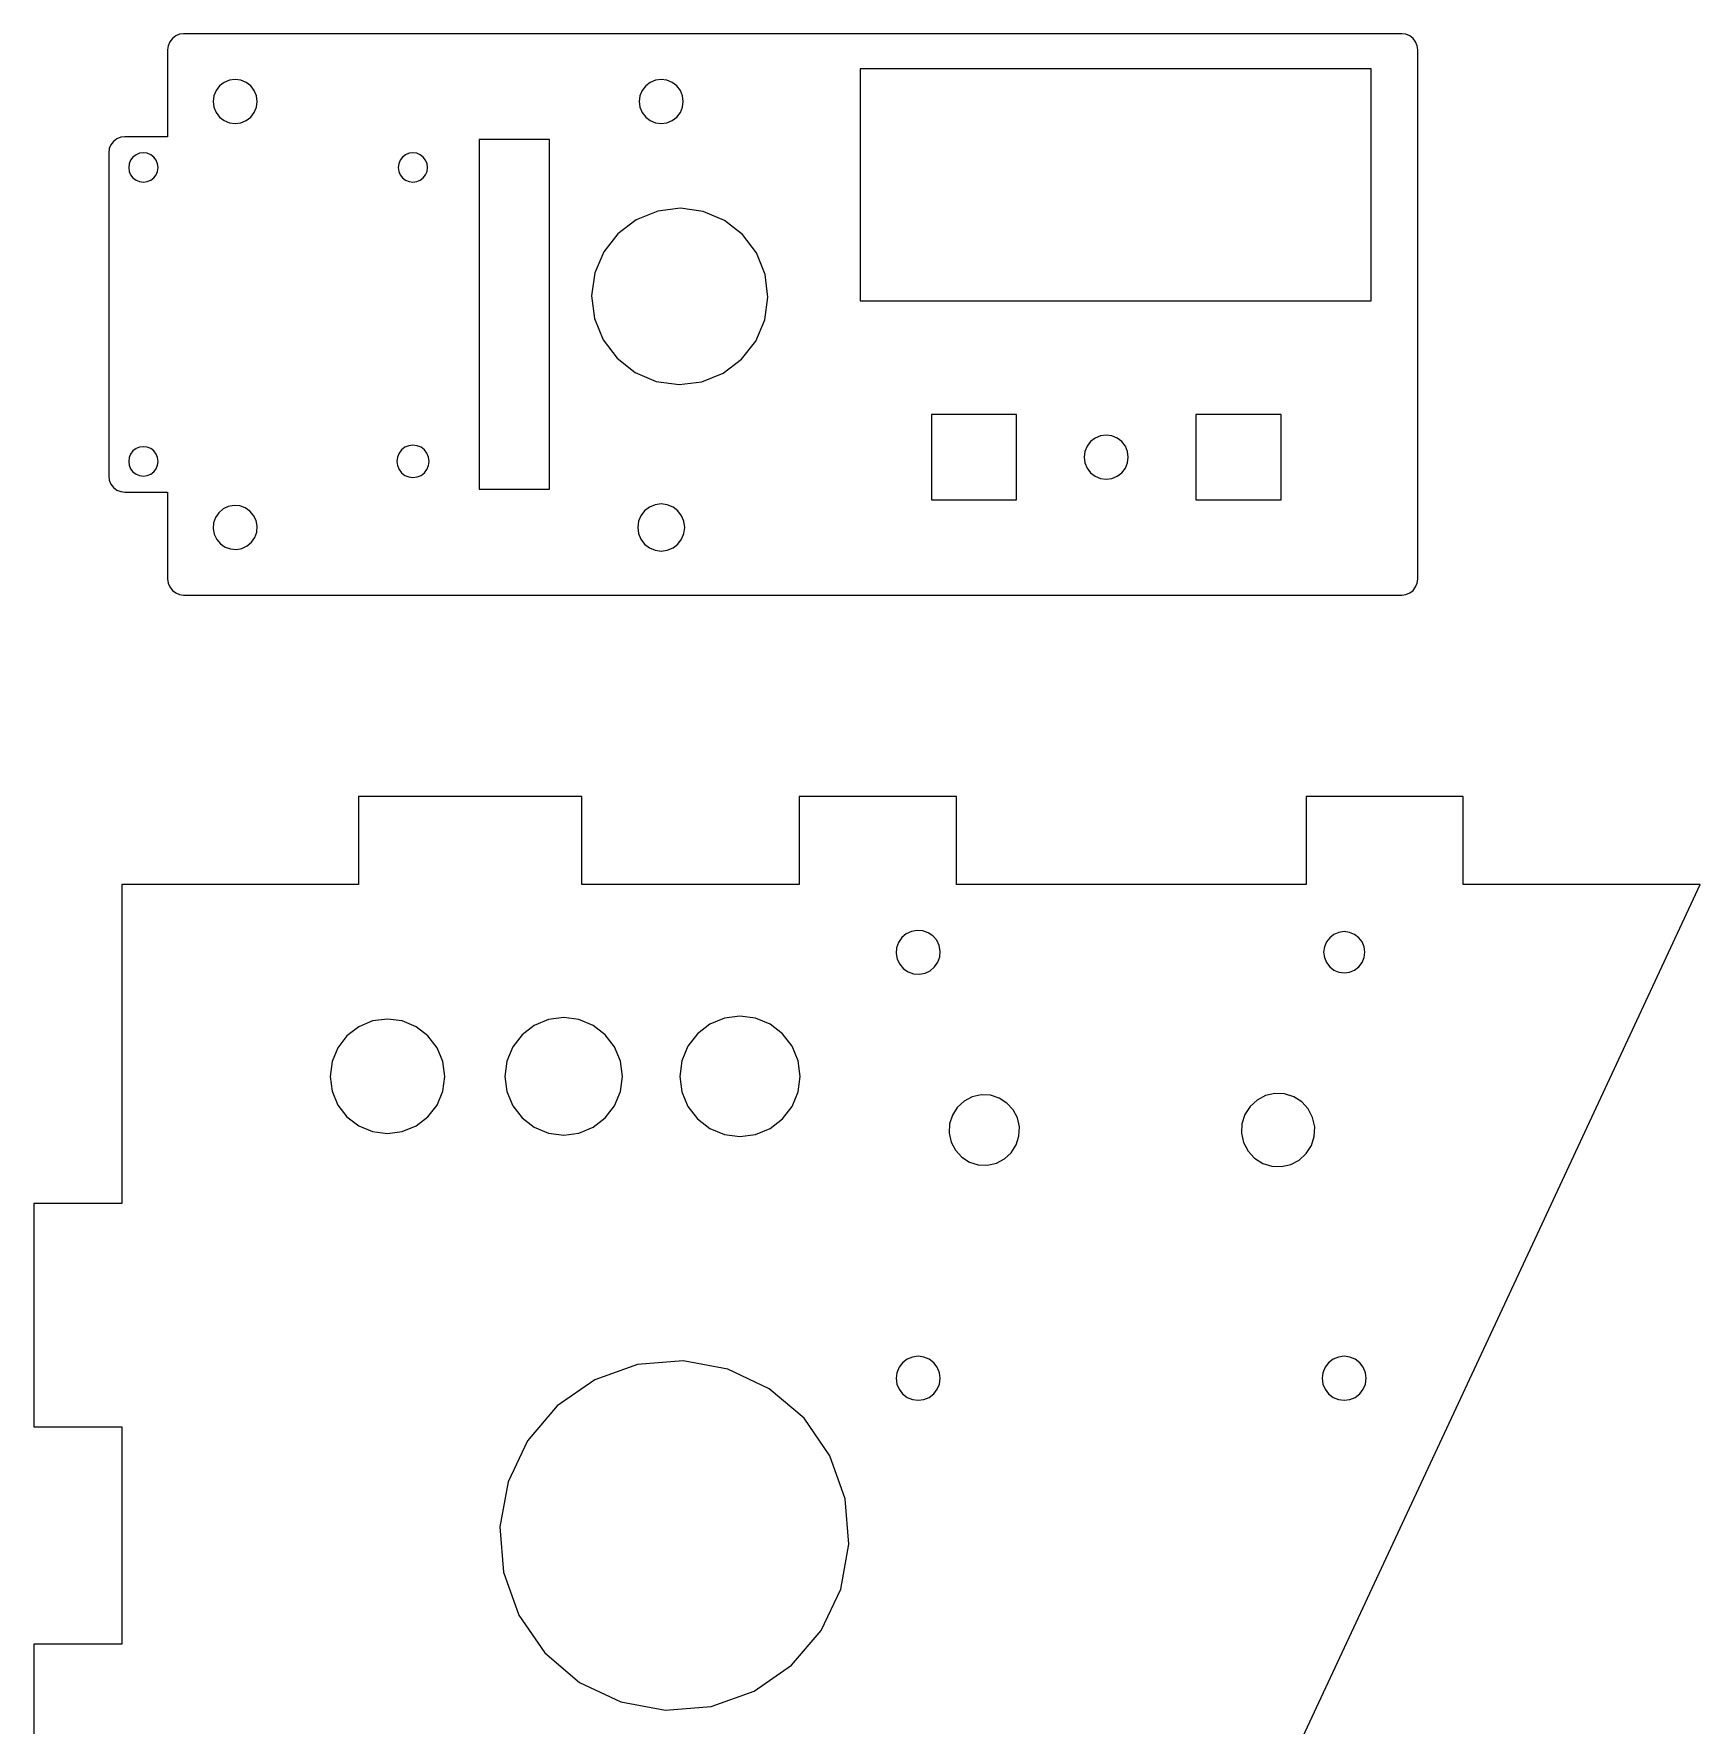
# Model space of a CAD drawing. Extents: x -235 to 40, y 83 to 327.
# Drawn here: x -234.8 to -121.3, y 210.6 to 325.7 of the extents above; entities that cross this region are included whole.
import ezdxf

# ---------------------------------------------------------------- set-up
doc = ezdxf.new("R2010")
doc.units = 0
doc.header["$MEASUREMENT"] = 0
doc.layers.add('Final Cut', color=2, linetype='Continuous')
doc.layers.add('First Cut', color=1, linetype='Continuous')

msp = doc.modelspace()

# ---------------------------------------------------------------- linework, layer by layer
at = {"layer": 'Final Cut'}
for p, q in [((-225.63, 324.93), (-225.66, 324.65)), ((-225.52, 325.19), (-225.63, 324.93)), ((-225.34, 325.42), (-225.52, 325.19)), ((-225.11, 325.6), (-225.34, 325.42)), ((-224.85, 325.71), (-225.11, 325.6)), ((-224.57, 325.74), (-224.85, 325.71)), ((-141.66, 325.74), (-224.57, 325.74)), ((-141.38, 325.71), (-141.66, 325.74)), ((-141.11, 325.6), (-141.38, 325.71)), ((-140.88, 325.42), (-141.11, 325.6)), ((-140.71, 325.19), (-140.88, 325.42)), ((-140.6, 324.93), (-140.71, 325.19)), ((-140.56, 324.65), (-140.6, 324.93)), ((-225.66, 324.65), (-225.66, 318.74)), ((-140.56, 288.64), (-140.56, 324.65)), ((-229.63, 317.93), (-229.66, 317.65)), ((-229.52, 318.19), (-229.63, 317.93)), ((-229.34, 318.42), (-229.52, 318.19)), ((-229.11, 318.6), (-229.34, 318.42)), ((-228.85, 318.71), (-229.11, 318.6)), ((-228.57, 318.74), (-228.85, 318.71)), ((-225.66, 318.74), (-228.57, 318.74)), ((-229.66, 317.65), (-229.66, 295.64)), ((-229.66, 295.64), (-229.63, 295.36)), ((-229.63, 295.36), (-229.52, 295.09)), ((-229.52, 295.09), (-229.34, 294.86)), ((-229.34, 294.86), (-229.11, 294.69)), ((-229.11, 294.69), (-228.85, 294.58)), ((-228.85, 294.58), (-228.57, 294.54)), ((-228.57, 294.54), (-225.66, 294.54)), ((-225.66, 294.54), (-225.66, 288.64)), ((-225.66, 288.64), (-225.63, 288.36)), ((-225.63, 288.36), (-225.52, 288.09)), ((-225.52, 288.09), (-225.34, 287.86)), ((-225.34, 287.86), (-225.11, 287.69)), ((-141.11, 287.69), (-140.88, 287.86)), ((-140.88, 287.86), (-140.71, 288.09)), ((-140.71, 288.09), (-140.6, 288.36)), ((-140.6, 288.36), (-140.56, 288.64)), ((-225.11, 287.69), (-224.85, 287.58)), ((-224.85, 287.58), (-224.57, 287.54)), ((-224.57, 287.54), (-141.66, 287.54)), ((-141.66, 287.54), (-141.38, 287.58)), ((-141.38, 287.58), (-141.11, 287.69)), ((-197.47, 273.83), (-212.67, 273.83)), ((-212.67, 273.83), (-212.67, 267.83)), ((-197.47, 267.83), (-197.47, 273.83)), ((-171.97, 273.83), (-182.67, 273.83)), ((-182.67, 273.83), (-182.67, 267.83)), ((-171.97, 267.83), (-171.97, 273.83)), ((-137.47, 273.83), (-148.17, 273.83)), ((-148.17, 273.83), (-148.17, 267.83)), ((-137.47, 267.83), (-137.47, 273.83)), ((-212.67, 267.83), (-228.77, 267.83)), ((-228.77, 267.83), (-228.77, 246.13)), ((-182.67, 267.83), (-197.47, 267.83)), ((-148.17, 267.83), (-171.97, 267.83)), ((-121.34, 267.83), (-137.47, 267.83)), ((-132.26, 244.41), (-121.34, 267.83)), ((-228.77, 246.13), (-234.77, 246.13)), ((-234.77, 246.13), (-234.77, 230.93)), ((-142.4, 222.66), (-132.26, 244.41)), ((-234.77, 230.93), (-228.77, 230.93)), ((-228.77, 230.93), (-228.77, 216.13)), ((-150.56, 205.17), (-142.4, 222.66)), ((-228.77, 216.13), (-234.77, 216.13)), ((-234.77, 216.13), (-234.77, 200.93))]:
    msp.add_line(p, q, dxfattribs=at)
at = {"layer": 'First Cut'}
for p, q in [((-221.81, 322.44), (-222.12, 322.2)), ((-221.45, 322.59), (-221.81, 322.44)), ((-221.06, 322.64), (-221.45, 322.59)), ((-220.67, 322.59), (-221.06, 322.64)), ((-220.31, 322.44), (-220.67, 322.59)), ((-220, 322.2), (-220.31, 322.44)), ((-192.81, 322.44), (-193.12, 322.2)), ((-192.45, 322.59), (-192.81, 322.44)), ((-192.06, 322.64), (-192.45, 322.59)), ((-191.67, 322.59), (-192.06, 322.64)), ((-191.31, 322.44), (-191.67, 322.59)), ((-191, 322.2), (-191.31, 322.44)), ((-143.73, 323.37), (-178.53, 323.37)), ((-178.53, 323.37), (-178.53, 307.57)), ((-143.73, 307.57), (-143.73, 323.37)), ((-222.51, 321.53), (-222.56, 321.14)), ((-222.36, 321.89), (-222.51, 321.53)), ((-222.12, 322.2), (-222.36, 321.89)), ((-219.76, 321.89), (-220, 322.2)), ((-219.61, 321.53), (-219.76, 321.89)), ((-219.56, 321.14), (-219.61, 321.53)), ((-193.51, 321.53), (-193.56, 321.14)), ((-193.36, 321.89), (-193.51, 321.53)), ((-193.12, 322.2), (-193.36, 321.89)), ((-190.76, 321.89), (-191, 322.2)), ((-190.61, 321.53), (-190.76, 321.89)), ((-190.56, 321.14), (-190.61, 321.53)), ((-222.56, 321.14), (-222.51, 320.75)), ((-222.51, 320.75), (-222.36, 320.39)), ((-222.36, 320.39), (-222.12, 320.08)), ((-222.12, 320.08), (-221.81, 319.84)), ((-220.31, 319.84), (-220, 320.08)), ((-220, 320.08), (-219.76, 320.39)), ((-219.76, 320.39), (-219.61, 320.75)), ((-219.61, 320.75), (-219.56, 321.14)), ((-193.56, 321.14), (-193.51, 320.75)), ((-193.51, 320.75), (-193.36, 320.39)), ((-193.36, 320.39), (-193.12, 320.08)), ((-193.12, 320.08), (-192.81, 319.84)), ((-191.31, 319.84), (-191, 320.08)), ((-191, 320.08), (-190.76, 320.39)), ((-190.76, 320.39), (-190.61, 320.75)), ((-190.61, 320.75), (-190.56, 321.14)), ((-221.81, 319.84), (-221.45, 319.69)), ((-221.45, 319.69), (-221.06, 319.64)), ((-221.06, 319.64), (-220.67, 319.69)), ((-220.67, 319.69), (-220.31, 319.84)), ((-192.81, 319.84), (-192.45, 319.69)), ((-192.45, 319.69), (-192.06, 319.64)), ((-192.06, 319.64), (-191.67, 319.69)), ((-191.67, 319.69), (-191.31, 319.84)), ((-204.46, 318.54), (-204.46, 294.74)), ((-199.66, 318.54), (-204.46, 318.54)), ((-199.66, 294.74), (-199.66, 318.54)), ((-228.28, 316.9), (-228.31, 316.64)), ((-228.31, 316.64), (-228.28, 316.38)), ((-228.18, 317.14), (-228.28, 316.9)), ((-228.02, 317.35), (-228.18, 317.14)), ((-227.81, 317.51), (-228.02, 317.35)), ((-227.57, 317.61), (-227.81, 317.51)), ((-227.31, 317.64), (-227.57, 317.61)), ((-227.05, 317.61), (-227.31, 317.64)), ((-226.81, 317.51), (-227.05, 317.61)), ((-226.61, 317.35), (-226.81, 317.51)), ((-226.45, 317.14), (-226.61, 317.35)), ((-226.35, 316.9), (-226.45, 317.14)), ((-226.31, 316.64), (-226.35, 316.9)), ((-226.35, 316.38), (-226.31, 316.64)), ((-209.93, 316.9), (-209.96, 316.64)), ((-209.96, 316.64), (-209.93, 316.38)), ((-209.83, 317.14), (-209.93, 316.9)), ((-209.67, 317.35), (-209.83, 317.14)), ((-209.46, 317.51), (-209.67, 317.35)), ((-209.22, 317.61), (-209.46, 317.51)), ((-208.96, 317.64), (-209.22, 317.61)), ((-208.7, 317.61), (-208.96, 317.64)), ((-208.46, 317.51), (-208.7, 317.61)), ((-208.26, 317.35), (-208.46, 317.51)), ((-208.1, 317.14), (-208.26, 317.35)), ((-208, 316.9), (-208.1, 317.14)), ((-207.96, 316.64), (-208, 316.9)), ((-208, 316.38), (-207.96, 316.64)), ((-228.28, 316.38), (-228.18, 316.14)), ((-228.18, 316.14), (-228.02, 315.94)), ((-228.02, 315.94), (-227.81, 315.78)), ((-227.81, 315.78), (-227.57, 315.68)), ((-227.57, 315.68), (-227.31, 315.64)), ((-227.31, 315.64), (-227.05, 315.68)), ((-227.05, 315.68), (-226.81, 315.78)), ((-226.81, 315.78), (-226.61, 315.94)), ((-226.61, 315.94), (-226.45, 316.14)), ((-226.45, 316.14), (-226.35, 316.38)), ((-209.93, 316.38), (-209.83, 316.14)), ((-209.83, 316.14), (-209.67, 315.94)), ((-209.67, 315.94), (-209.46, 315.78)), ((-209.46, 315.78), (-209.22, 315.68)), ((-209.22, 315.68), (-208.96, 315.64)), ((-208.96, 315.64), (-208.7, 315.68)), ((-208.7, 315.68), (-208.46, 315.78)), ((-208.46, 315.78), (-208.26, 315.94)), ((-208.26, 315.94), (-208.1, 316.14)), ((-208.1, 316.14), (-208, 316.38)), ((-192.3, 313.68), (-193.76, 313.09)), ((-190.75, 313.87), (-192.3, 313.68)), ((-189.2, 313.65), (-190.75, 313.87)), ((-187.76, 313.04), (-189.2, 313.65)), ((-195.01, 312.14), (-195.97, 310.91)), ((-193.76, 313.09), (-195.01, 312.14)), ((-186.52, 312.08), (-187.76, 313.04)), ((-185.58, 310.83), (-186.52, 312.08)), ((-195.97, 310.91), (-196.58, 309.47)), ((-184.99, 309.37), (-185.58, 310.83)), ((-196.58, 309.47), (-196.8, 307.92)), ((-184.8, 307.82), (-184.99, 309.37)), ((-196.8, 307.92), (-196.61, 306.36)), ((-185.01, 306.27), (-184.8, 307.82)), ((-178.53, 307.57), (-143.73, 307.57)), ((-196.61, 306.36), (-196.02, 304.91)), ((-185.63, 304.83), (-185.01, 306.27)), ((-196.02, 304.91), (-195.07, 303.66)), ((-186.59, 303.59), (-185.63, 304.83)), ((-195.07, 303.66), (-193.84, 302.7)), ((-187.84, 302.65), (-186.59, 303.59)), ((-193.84, 302.7), (-192.4, 302.08)), ((-192.4, 302.08), (-190.85, 301.87)), ((-190.85, 301.87), (-189.29, 302.06)), ((-189.29, 302.06), (-187.84, 302.65)), ((-173.67, 299.83), (-173.67, 294.03)), ((-167.87, 299.83), (-173.67, 299.83)), ((-167.87, 294.03), (-167.87, 299.83)), ((-155.67, 299.83), (-155.67, 294.03)), ((-149.87, 299.83), (-155.67, 299.83)), ((-149.87, 294.03), (-149.87, 299.83)), ((-162.52, 298.22), (-162.83, 297.99)), ((-162.16, 298.37), (-162.52, 298.22)), ((-161.77, 298.43), (-162.16, 298.37)), ((-161.38, 298.37), (-161.77, 298.43)), ((-161.02, 298.22), (-161.38, 298.37)), ((-160.71, 297.99), (-161.02, 298.22)), ((-228.18, 297.14), (-228.28, 296.9)), ((-228.02, 297.35), (-228.18, 297.14)), ((-227.81, 297.51), (-228.02, 297.35)), ((-227.57, 297.61), (-227.81, 297.51)), ((-227.31, 297.64), (-227.57, 297.61)), ((-227.05, 297.61), (-227.31, 297.64)), ((-226.81, 297.51), (-227.05, 297.61)), ((-226.61, 297.35), (-226.81, 297.51)), ((-226.45, 297.14), (-226.61, 297.35)), ((-226.35, 296.9), (-226.45, 297.14)), ((-209.91, 297.19), (-210.02, 296.93)), ((-209.74, 297.42), (-209.91, 297.19)), ((-209.51, 297.6), (-209.74, 297.42)), ((-209.25, 297.71), (-209.51, 297.6)), ((-208.96, 297.74), (-209.25, 297.71)), ((-208.68, 297.71), (-208.96, 297.74)), ((-208.41, 297.6), (-208.68, 297.71)), ((-208.18, 297.42), (-208.41, 297.6)), ((-208.01, 297.19), (-208.18, 297.42)), ((-207.9, 296.93), (-208.01, 297.19)), ((-163.22, 297.31), (-163.27, 296.93)), ((-163.07, 297.68), (-163.22, 297.31)), ((-162.83, 297.99), (-163.07, 297.68)), ((-160.47, 297.68), (-160.71, 297.99)), ((-160.32, 297.31), (-160.47, 297.68)), ((-160.27, 296.93), (-160.32, 297.31)), ((-228.28, 296.9), (-228.31, 296.64)), ((-228.31, 296.64), (-228.28, 296.38)), ((-228.28, 296.38), (-228.18, 296.14)), ((-228.18, 296.14), (-228.02, 295.94)), ((-228.02, 295.94), (-227.81, 295.78)), ((-226.81, 295.78), (-226.61, 295.94)), ((-226.61, 295.94), (-226.45, 296.14)), ((-226.45, 296.14), (-226.35, 296.38)), ((-226.31, 296.64), (-226.35, 296.9)), ((-226.35, 296.38), (-226.31, 296.64)), ((-210.02, 296.93), (-210.06, 296.64)), ((-210.06, 296.64), (-210.02, 296.36)), ((-210.02, 296.36), (-209.91, 296.09)), ((-209.91, 296.09), (-209.74, 295.87)), ((-208.18, 295.87), (-208.01, 296.09)), ((-208.01, 296.09), (-207.9, 296.36)), ((-207.86, 296.64), (-207.9, 296.93)), ((-207.9, 296.36), (-207.86, 296.64)), ((-163.27, 296.93), (-163.22, 296.54)), ((-163.22, 296.54), (-163.07, 296.18)), ((-163.07, 296.18), (-162.83, 295.87)), ((-160.71, 295.87), (-160.47, 296.18)), ((-160.47, 296.18), (-160.32, 296.54)), ((-160.32, 296.54), (-160.27, 296.93)), ((-227.81, 295.78), (-227.57, 295.68)), ((-227.57, 295.68), (-227.31, 295.64)), ((-227.31, 295.64), (-227.05, 295.68)), ((-227.05, 295.68), (-226.81, 295.78)), ((-209.74, 295.87), (-209.51, 295.69)), ((-209.51, 295.69), (-209.25, 295.58)), ((-209.25, 295.58), (-208.96, 295.54)), ((-208.96, 295.54), (-208.68, 295.58)), ((-208.68, 295.58), (-208.41, 295.69)), ((-208.41, 295.69), (-208.18, 295.87)), ((-204.46, 294.74), (-199.66, 294.74)), ((-162.83, 295.87), (-162.52, 295.63)), ((-162.52, 295.63), (-162.16, 295.48)), ((-162.16, 295.48), (-161.77, 295.43)), ((-161.77, 295.43), (-161.38, 295.48)), ((-161.38, 295.48), (-161.02, 295.63)), ((-161.02, 295.63), (-160.71, 295.87)), ((-221.14, 293.64), (-221.53, 293.57)), ((-220.75, 293.61), (-221.14, 293.64)), ((-220.38, 293.48), (-220.75, 293.61)), ((-192.48, 293.69), (-192.86, 293.53)), ((-192.06, 293.74), (-192.48, 293.69)), ((-191.65, 293.69), (-192.06, 293.74)), ((-191.26, 293.53), (-191.65, 293.69)), ((-173.67, 294.03), (-167.87, 294.03)), ((-155.67, 294.03), (-149.87, 294.03)), ((-222.53, 292.45), (-222.56, 292.06)), ((-222.4, 292.82), (-222.53, 292.45)), ((-222.18, 293.14), (-222.4, 292.82)), ((-221.88, 293.4), (-222.18, 293.14)), ((-221.53, 293.57), (-221.88, 293.4)), ((-220.06, 293.26), (-220.38, 293.48)), ((-219.81, 292.96), (-220.06, 293.26)), ((-219.64, 292.61), (-219.81, 292.96)), ((-219.57, 292.22), (-219.64, 292.61)), ((-193.61, 292.56), (-193.66, 292.14)), ((-193.45, 292.94), (-193.61, 292.56)), ((-193.19, 293.27), (-193.45, 292.94)), ((-192.86, 293.53), (-193.19, 293.27)), ((-190.93, 293.27), (-191.26, 293.53)), ((-190.68, 292.94), (-190.93, 293.27)), ((-190.52, 292.56), (-190.68, 292.94)), ((-190.46, 292.14), (-190.52, 292.56)), ((-222.56, 292.06), (-222.49, 291.68)), ((-222.49, 291.68), (-222.32, 291.32)), ((-222.32, 291.32), (-222.06, 291.03)), ((-219.95, 291.14), (-219.72, 291.46)), ((-219.72, 291.46), (-219.59, 291.83)), ((-219.59, 291.83), (-219.57, 292.22)), ((-193.66, 292.14), (-193.61, 291.73)), ((-193.61, 291.73), (-193.45, 291.34)), ((-193.45, 291.34), (-193.19, 291.01)), ((-190.93, 291.01), (-190.68, 291.34)), ((-190.68, 291.34), (-190.52, 291.73)), ((-190.52, 291.73), (-190.46, 292.14)), ((-222.06, 291.03), (-221.74, 290.81)), ((-221.74, 290.81), (-221.37, 290.68)), ((-221.37, 290.68), (-220.98, 290.65)), ((-220.98, 290.65), (-220.6, 290.72)), ((-220.6, 290.72), (-220.24, 290.89)), ((-220.24, 290.89), (-219.95, 291.14)), ((-193.19, 291.01), (-192.86, 290.76)), ((-192.86, 290.76), (-192.48, 290.6)), ((-192.48, 290.6), (-192.06, 290.54)), ((-192.06, 290.54), (-191.65, 290.6)), ((-191.65, 290.6), (-191.26, 290.76)), ((-191.26, 290.76), (-190.93, 291.01)), ((-175.91, 263.9), (-176.04, 263.54)), ((-175.68, 264.23), (-175.91, 263.9)), ((-175.39, 264.48), (-175.68, 264.23)), ((-175.03, 264.65), (-175.39, 264.48)), ((-174.65, 264.72), (-175.03, 264.65)), ((-174.26, 264.69), (-174.65, 264.72)), ((-173.89, 264.56), (-174.26, 264.69)), ((-173.57, 264.34), (-173.89, 264.56)), ((-173.31, 264.05), (-173.57, 264.34)), ((-173.14, 263.69), (-173.31, 264.05)), ((-173.07, 263.31), (-173.14, 263.69)), ((-146.78, 263.93), (-146.92, 263.59)), ((-146.56, 264.22), (-146.78, 263.93)), ((-146.27, 264.44), (-146.56, 264.22)), ((-145.93, 264.58), (-146.27, 264.44)), ((-145.57, 264.63), (-145.93, 264.58)), ((-145.21, 264.58), (-145.57, 264.63)), ((-144.87, 264.44), (-145.21, 264.58)), ((-144.58, 264.22), (-144.87, 264.44)), ((-144.36, 263.93), (-144.58, 264.22)), ((-144.22, 263.59), (-144.36, 263.93)), ((-176.04, 263.54), (-176.07, 263.15)), ((-176.07, 263.15), (-175.99, 262.76)), ((-175.99, 262.76), (-175.82, 262.41)), ((-173.45, 262.23), (-173.23, 262.55)), ((-173.23, 262.55), (-173.1, 262.92)), ((-173.1, 262.92), (-173.07, 263.31)), ((-146.92, 263.59), (-146.97, 263.23)), ((-146.97, 263.23), (-146.92, 262.86)), ((-146.92, 262.86), (-146.78, 262.53)), ((-146.78, 262.53), (-146.56, 262.24)), ((-144.58, 262.24), (-144.36, 262.53)), ((-144.36, 262.53), (-144.22, 262.86)), ((-144.17, 263.23), (-144.22, 263.59)), ((-144.22, 262.86), (-144.17, 263.23)), ((-175.82, 262.41), (-175.57, 262.11)), ((-175.57, 262.11), (-175.25, 261.89)), ((-175.25, 261.89), (-174.88, 261.76)), ((-174.88, 261.76), (-174.49, 261.73)), ((-174.49, 261.73), (-174.1, 261.8)), ((-174.1, 261.8), (-173.75, 261.97)), ((-173.75, 261.97), (-173.45, 262.23)), ((-146.56, 262.24), (-146.27, 262.02)), ((-146.27, 262.02), (-145.93, 261.88)), ((-145.93, 261.88), (-145.57, 261.83)), ((-145.57, 261.83), (-145.21, 261.88)), ((-145.21, 261.88), (-144.87, 262.02)), ((-144.87, 262.02), (-144.58, 262.24)), ((-212.65, 258.16), (-213.46, 257.54)), ((-211.71, 258.55), (-212.65, 258.16)), ((-210.7, 258.68), (-211.71, 258.55)), ((-209.69, 258.55), (-210.7, 258.68)), ((-208.75, 258.16), (-209.69, 258.55)), ((-207.94, 257.54), (-208.75, 258.16)), ((-200.7, 258.25), (-201.53, 257.61)), ((-199.74, 258.65), (-200.7, 258.25)), ((-198.7, 258.78), (-199.74, 258.65)), ((-197.67, 258.65), (-198.7, 258.78)), ((-196.7, 258.25), (-197.67, 258.65)), ((-195.87, 257.61), (-196.7, 258.25)), ((-188.75, 258.33), (-189.6, 257.68)), ((-187.76, 258.74), (-188.75, 258.33)), ((-186.7, 258.88), (-187.76, 258.74)), ((-185.64, 258.74), (-186.7, 258.88)), ((-184.65, 258.33), (-185.64, 258.74)), ((-183.8, 257.68), (-184.65, 258.33)), ((-214.08, 256.73), (-214.47, 255.79)), ((-213.46, 257.54), (-214.08, 256.73)), ((-207.32, 256.73), (-207.94, 257.54)), ((-206.93, 255.79), (-207.32, 256.73)), ((-202.17, 256.78), (-202.56, 255.82)), ((-201.53, 257.61), (-202.17, 256.78)), ((-195.24, 256.78), (-195.87, 257.61)), ((-194.84, 255.82), (-195.24, 256.78)), ((-190.25, 256.83), (-190.66, 255.84)), ((-189.6, 257.68), (-190.25, 256.83)), ((-183.15, 256.83), (-183.8, 257.68)), ((-182.74, 255.84), (-183.15, 256.83)), ((-214.47, 255.79), (-214.6, 254.78)), ((-206.8, 254.78), (-206.93, 255.79)), ((-202.56, 255.82), (-202.7, 254.78)), ((-194.7, 254.78), (-194.84, 255.82)), ((-190.66, 255.84), (-190.8, 254.78)), ((-182.6, 254.78), (-182.74, 255.84)), ((-214.6, 254.78), (-214.47, 253.77)), ((-206.93, 253.77), (-206.8, 254.78)), ((-202.7, 254.78), (-202.56, 253.75)), ((-194.84, 253.75), (-194.7, 254.78)), ((-190.8, 254.78), (-190.66, 253.72)), ((-182.74, 253.72), (-182.6, 254.78)), ((-214.47, 253.77), (-214.08, 252.83)), ((-207.32, 252.83), (-206.93, 253.77)), ((-202.56, 253.75), (-202.17, 252.78)), ((-195.24, 252.78), (-194.84, 253.75)), ((-190.66, 253.72), (-190.25, 252.73)), ((-183.15, 252.73), (-182.74, 253.72)), ((-170.89, 253.38), (-171.44, 253.09)), ((-170.28, 253.52), (-170.89, 253.38)), ((-169.65, 253.49), (-170.28, 253.52)), ((-169.05, 253.3), (-169.65, 253.49)), ((-168.53, 252.96), (-169.05, 253.3)), ((-150.92, 253.48), (-151.5, 253.17)), ((-150.29, 253.62), (-150.92, 253.48)), ((-149.63, 253.59), (-150.29, 253.62)), ((-149.01, 253.39), (-149.63, 253.59)), ((-148.46, 253.04), (-149.01, 253.39)), ((-214.08, 252.83), (-213.46, 252.03)), ((-207.94, 252.03), (-207.32, 252.83)), ((-202.17, 252.78), (-201.53, 251.95)), ((-195.87, 251.95), (-195.24, 252.78)), ((-190.25, 252.73), (-189.6, 251.88)), ((-183.8, 251.88), (-183.15, 252.73)), ((-172.24, 252.14), (-172.43, 251.54)), ((-171.91, 252.67), (-172.24, 252.14)), ((-171.44, 253.09), (-171.91, 252.67)), ((-168.1, 252.5), (-168.53, 252.96)), ((-167.81, 251.95), (-168.1, 252.5)), ((-152.33, 252.18), (-152.53, 251.56)), ((-151.98, 252.73), (-152.33, 252.18)), ((-151.5, 253.17), (-151.98, 252.73)), ((-148.02, 252.56), (-148.46, 253.04)), ((-147.72, 251.98), (-148.02, 252.56)), ((-213.46, 252.03), (-212.65, 251.41)), ((-212.65, 251.41), (-211.71, 251.02)), ((-211.71, 251.02), (-210.7, 250.88)), ((-210.7, 250.88), (-209.69, 251.02)), ((-209.69, 251.02), (-208.75, 251.41)), ((-208.75, 251.41), (-207.94, 252.03)), ((-201.53, 251.95), (-200.7, 251.32)), ((-200.7, 251.32), (-199.74, 250.92)), ((-197.67, 250.92), (-196.7, 251.32)), ((-196.7, 251.32), (-195.87, 251.95)), ((-189.6, 251.88), (-188.75, 251.23)), ((-188.75, 251.23), (-187.76, 250.82)), ((-185.64, 250.82), (-184.65, 251.23)), ((-184.65, 251.23), (-183.8, 251.88)), ((-172.43, 251.54), (-172.46, 250.92)), ((-167.68, 251.34), (-167.81, 251.95)), ((-167.71, 250.71), (-167.68, 251.34)), ((-152.53, 251.56), (-152.56, 250.91)), ((-147.58, 251.34), (-147.72, 251.98)), ((-147.61, 250.69), (-147.58, 251.34)), ((-199.74, 250.92), (-198.7, 250.78)), ((-198.7, 250.78), (-197.67, 250.92)), ((-187.76, 250.82), (-186.7, 250.68)), ((-186.7, 250.68), (-185.64, 250.82)), ((-172.46, 250.92), (-172.32, 250.31)), ((-172.32, 250.31), (-172.03, 249.75)), ((-168.23, 249.58), (-167.89, 250.11)), ((-167.89, 250.11), (-167.71, 250.71)), ((-152.56, 250.91), (-152.42, 250.27)), ((-152.42, 250.27), (-152.12, 249.69)), ((-148.15, 249.52), (-147.8, 250.07)), ((-147.8, 250.07), (-147.61, 250.69)), ((-172.03, 249.75), (-171.61, 249.29)), ((-171.61, 249.29), (-171.08, 248.95)), ((-171.08, 248.95), (-170.49, 248.76)), ((-170.49, 248.76), (-169.86, 248.74)), ((-169.86, 248.74), (-169.25, 248.87)), ((-169.25, 248.87), (-168.69, 249.16)), ((-168.69, 249.16), (-168.23, 249.58)), ((-152.12, 249.69), (-151.68, 249.21)), ((-151.68, 249.21), (-151.12, 248.86)), ((-151.12, 248.86), (-150.5, 248.66)), ((-149.85, 248.64), (-149.21, 248.78)), ((-149.21, 248.78), (-148.63, 249.08)), ((-148.63, 249.08), (-148.15, 249.52)), ((-150.5, 248.66), (-149.85, 248.64)), ((-193.67, 235.16), (-196.59, 234.12)), ((-190.57, 235.41), (-193.67, 235.16)), ((-187.52, 234.85), (-190.57, 235.41)), ((-175.87, 234.98), (-176.02, 234.61)), ((-175.63, 235.29), (-175.87, 234.98)), ((-175.32, 235.53), (-175.63, 235.29)), ((-174.96, 235.67), (-175.32, 235.53)), ((-174.57, 235.73), (-174.96, 235.67)), ((-174.18, 235.67), (-174.57, 235.73)), ((-173.82, 235.53), (-174.18, 235.67)), ((-173.51, 235.29), (-173.82, 235.53)), ((-173.27, 234.98), (-173.51, 235.29)), ((-173.12, 234.61), (-173.27, 234.98)), ((-146.87, 234.98), (-147.02, 234.61)), ((-146.63, 235.29), (-146.87, 234.98)), ((-146.32, 235.53), (-146.63, 235.29)), ((-145.96, 235.67), (-146.32, 235.53)), ((-145.57, 235.73), (-145.96, 235.67)), ((-145.18, 235.67), (-145.57, 235.73)), ((-144.82, 235.53), (-145.18, 235.67)), ((-144.51, 235.29), (-144.82, 235.53)), ((-144.27, 234.98), (-144.51, 235.29)), ((-144.12, 234.61), (-144.27, 234.98)), ((-196.59, 234.12), (-199.15, 232.35)), ((-184.71, 233.52), (-187.52, 234.85)), ((-176.02, 234.61), (-176.07, 234.23)), ((-176.07, 234.23), (-176.02, 233.84)), ((-176.02, 233.84), (-175.87, 233.48)), ((-173.27, 233.48), (-173.12, 233.84)), ((-173.07, 234.23), (-173.12, 234.61)), ((-173.12, 233.84), (-173.07, 234.23)), ((-147.02, 234.61), (-147.07, 234.23)), ((-147.07, 234.23), (-147.02, 233.84)), ((-147.02, 233.84), (-146.87, 233.48)), ((-144.27, 233.48), (-144.12, 233.84)), ((-144.07, 234.23), (-144.12, 234.61)), ((-144.12, 233.84), (-144.07, 234.23)), ((-182.34, 231.51), (-184.71, 233.52)), ((-175.87, 233.48), (-175.63, 233.17)), ((-175.63, 233.17), (-175.32, 232.93)), ((-175.32, 232.93), (-174.96, 232.78)), ((-174.96, 232.78), (-174.57, 232.73)), ((-174.57, 232.73), (-174.18, 232.78)), ((-174.18, 232.78), (-173.82, 232.93)), ((-173.82, 232.93), (-173.51, 233.17)), ((-173.51, 233.17), (-173.27, 233.48)), ((-146.87, 233.48), (-146.63, 233.17)), ((-146.63, 233.17), (-146.32, 232.93)), ((-146.32, 232.93), (-145.96, 232.78)), ((-145.96, 232.78), (-145.57, 232.73)), ((-145.57, 232.73), (-145.18, 232.78)), ((-145.18, 232.78), (-144.82, 232.93)), ((-144.82, 232.93), (-144.51, 233.17)), ((-144.51, 233.17), (-144.27, 233.48)), ((-199.15, 232.35), (-201.16, 229.98)), ((-180.58, 228.95), (-182.34, 231.51)), ((-201.16, 229.98), (-202.49, 227.18)), ((-179.53, 226.03), (-180.58, 228.95)), ((-202.49, 227.18), (-203.05, 224.12)), ((-179.28, 222.93), (-179.53, 226.03)), ((-203.05, 224.12), (-202.8, 221.03)), ((-179.84, 219.88), (-179.28, 222.93)), ((-202.8, 221.03), (-201.76, 218.1)), ((-181.17, 217.07), (-179.84, 219.88)), ((-201.76, 218.1), (-199.99, 215.54)), ((-183.19, 214.7), (-181.17, 217.07)), ((-199.99, 215.54), (-197.63, 213.53)), ((-185.74, 212.94), (-183.19, 214.7)), ((-197.63, 213.53), (-194.82, 212.2)), ((-194.82, 212.2), (-191.76, 211.64)), ((-191.76, 211.64), (-188.67, 211.89)), ((-188.67, 211.89), (-185.74, 212.94))]:
    msp.add_line(p, q, dxfattribs=at)

doc.saveas('drawing.dxf')
